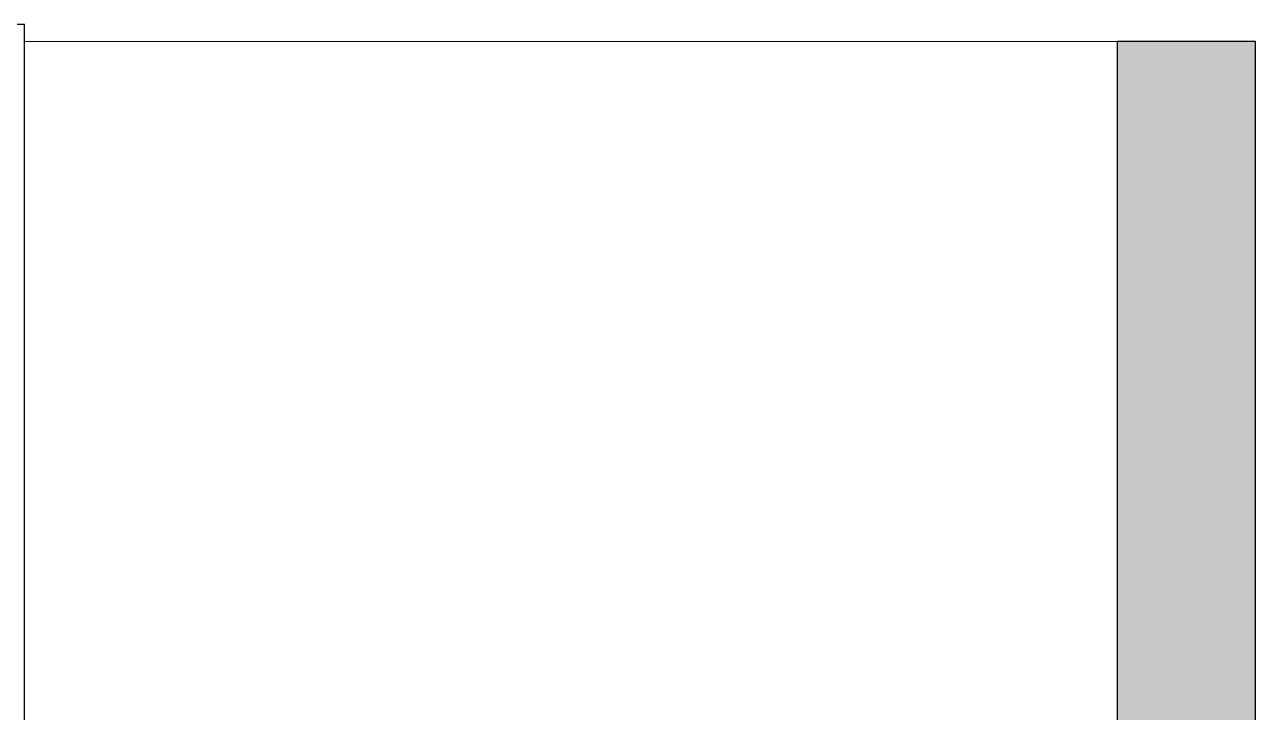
# Model space of a CAD drawing. Header units: inches. Extents: x -545 to 1062, y -2066 to -1239.
# Drawn here: x -186.4 to -115.2, y -1592 to -1552.2 of the extents above; entities that cross this region are included whole.
import ezdxf

# ---------------------------------------------------------------- set-up
doc = ezdxf.new("R2010")
doc.units = ezdxf.units.IN
doc.header["$MEASUREMENT"] = 0
for name, color, linetype, lineweight in [('A-DETL', 90, 'Continuous', 9), ('A-WALL', 113, 'Continuous', 18), ('A-WALL-PATT', 111, 'Continuous', 18)]:
    doc.layers.add(name, color=color, linetype=linetype, lineweight=lineweight)

msp = doc.modelspace()

# ---------------------------------------------------------------- hatches: boundary and pattern name
at = {"layer": 'A-WALL-PATT', "lineweight": 9}
msp.add_hatch(color=7, dxfattribs=at).paths.add_polyline_path([(-115.156, -1684.719), (-115.156, -1553.219), (-123.156, -1553.219), (-123.156, -1684.719)], flags=0)

# ---------------------------------------------------------------- linework, layer by layer
at = {"layer": 'A-DETL'}
msp.add_line((-123.156, -1553.219), (-186.357, -1553.219), dxfattribs=at)
at = {"layer": 'A-WALL', "color": 8, "lineweight": 30}
for p, q in [((-186.357, -1552.25), (-212.652, -1552.25)), ((-186.357, -1595.423), (-186.357, -1552.25)), ((-115.156, -1553.219), (-123.156, -1553.219)), ((-123.156, -1553.219), (-123.156, -1684.719)), ((-115.156, -1684.719), (-115.156, -1553.219))]:
    msp.add_line(p, q, dxfattribs=at)

doc.saveas('drawing.dxf')
